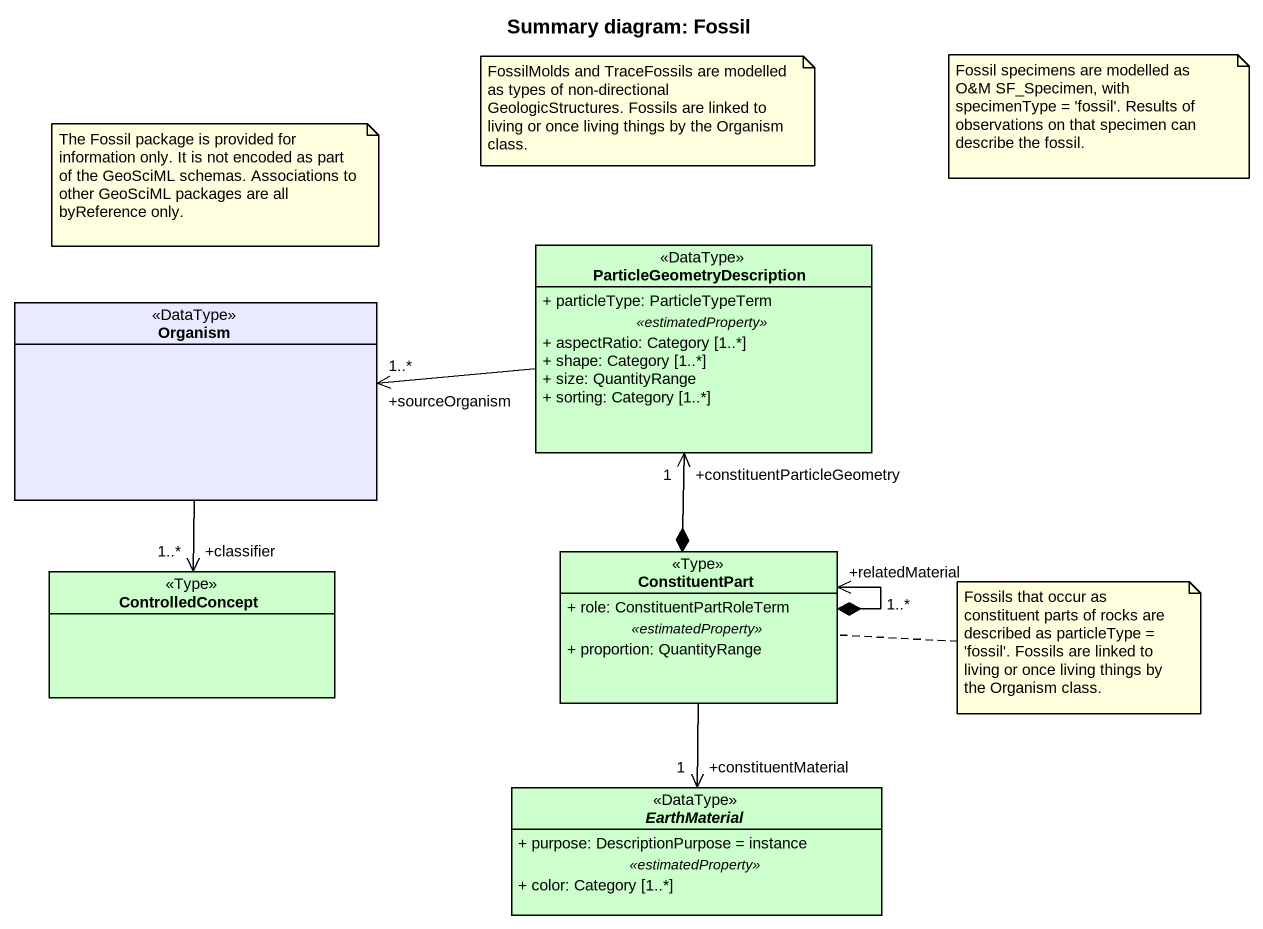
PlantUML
@startuml
title Summary diagram: Fossil
hide circle
hide empty members
skinparam classAttributeIconSize 0
class ParticleGeometryDescription <<DataType>> #CCFFCC {
  + particleType: ParticleTypeTerm
  .. <<estimatedProperty>> ..
  + aspectRatio: Category [1..*]
  + shape: Category [1..*]
  + size: QuantityRange
  + sorting: Category [1..*]
}
class Organism <<DataType>> #E9E9FF
class ControlledConcept <<Type>> #CCFFCC
class ConstituentPart <<Type>> #CCFFCC {
  + role: ConstituentPartRoleTerm
  .. <<estimatedProperty>> ..
  + proportion: QuantityRange
}
abstract class EarthMaterial <<DataType>> #CCFFCC {
  + purpose: DescriptionPurpose = instance
  .. <<estimatedProperty>> ..
  + color: Category [1..*]
}
ParticleGeometryDescription -left-> "+sourceOrganism\n1..*" Organism
Organism --> "+classifier\n1..*" ControlledConcept
ConstituentPart *-up-> "+constituentParticleGeometry\n1" ParticleGeometryDescription
ConstituentPart *--> "+relatedMaterial\n1..*" ConstituentPart
ConstituentPart --> "+constituentMaterial\n1" EarthMaterial
note as N1
  FossilMolds and TraceFossils are modelled as types of non-directional GeologicStructures. Fossils are linked to living or once living things by the Organism class.
end note
note as N2
  Fossil specimens are modelled as O&M SF_Specimen, with specimenType = 'fossil'. Results of observations on that specimen can describe the fossil.
end note
note as N3
  The Fossil package is provided for information only. It is not encoded as part of the GeoSciML schemas. Associations to other GeoSciML packages are all byReference only.
end note
note right of ConstituentPart : Fossils that occur as constituent parts of rocks are described as particleType = 'fossil'. Fossils are linked to living or once living things by the Organism class.
@enduml
